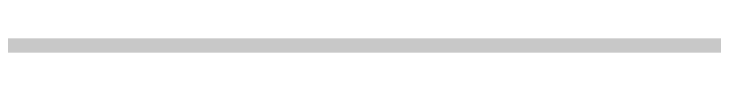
# Model space of a CAD drawing. Header units: millimetres. Extents: x 0 to 6.84, y 0 to 5.18.
# Drawn here: x 4.827 to 5.3156, y 5.149 to 5.159 of the extents above; entities that cross this region are included whole.
import ezdxf

# ---------------------------------------------------------------- set-up
doc = ezdxf.new("R2010")
doc.units = ezdxf.units.MM
doc.header["$MEASUREMENT"] = 0
doc.layers.add('Mechanical2', color=216, linetype='Continuous')

msp = doc.modelspace()

# ---------------------------------------------------------------- linework, layer by layer
at = {"layer": 'Mechanical2', "const_width": 0.01}
msp.add_lwpolyline([(3.4445113, 5.1540005), (6.2992131, 5.1540005)], dxfattribs=at)

doc.saveas('drawing.dxf')
